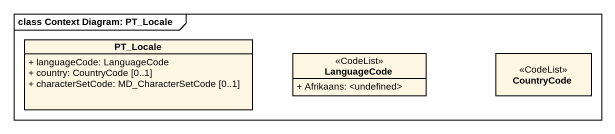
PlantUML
@startuml
mainframe class Context Diagram: PT_Locale
hide circle
hide empty members
skinparam classAttributeIconSize 0
class PT_Locale {
  + languageCode: LanguageCode
  + country: CountryCode [0..1]
  + characterSetCode: MD_CharacterSetCode [0..1]
}
class LanguageCode <<CodeList>> {
  + Afrikaans: <undefined>
}
class CountryCode <<CodeList>>
@enduml
